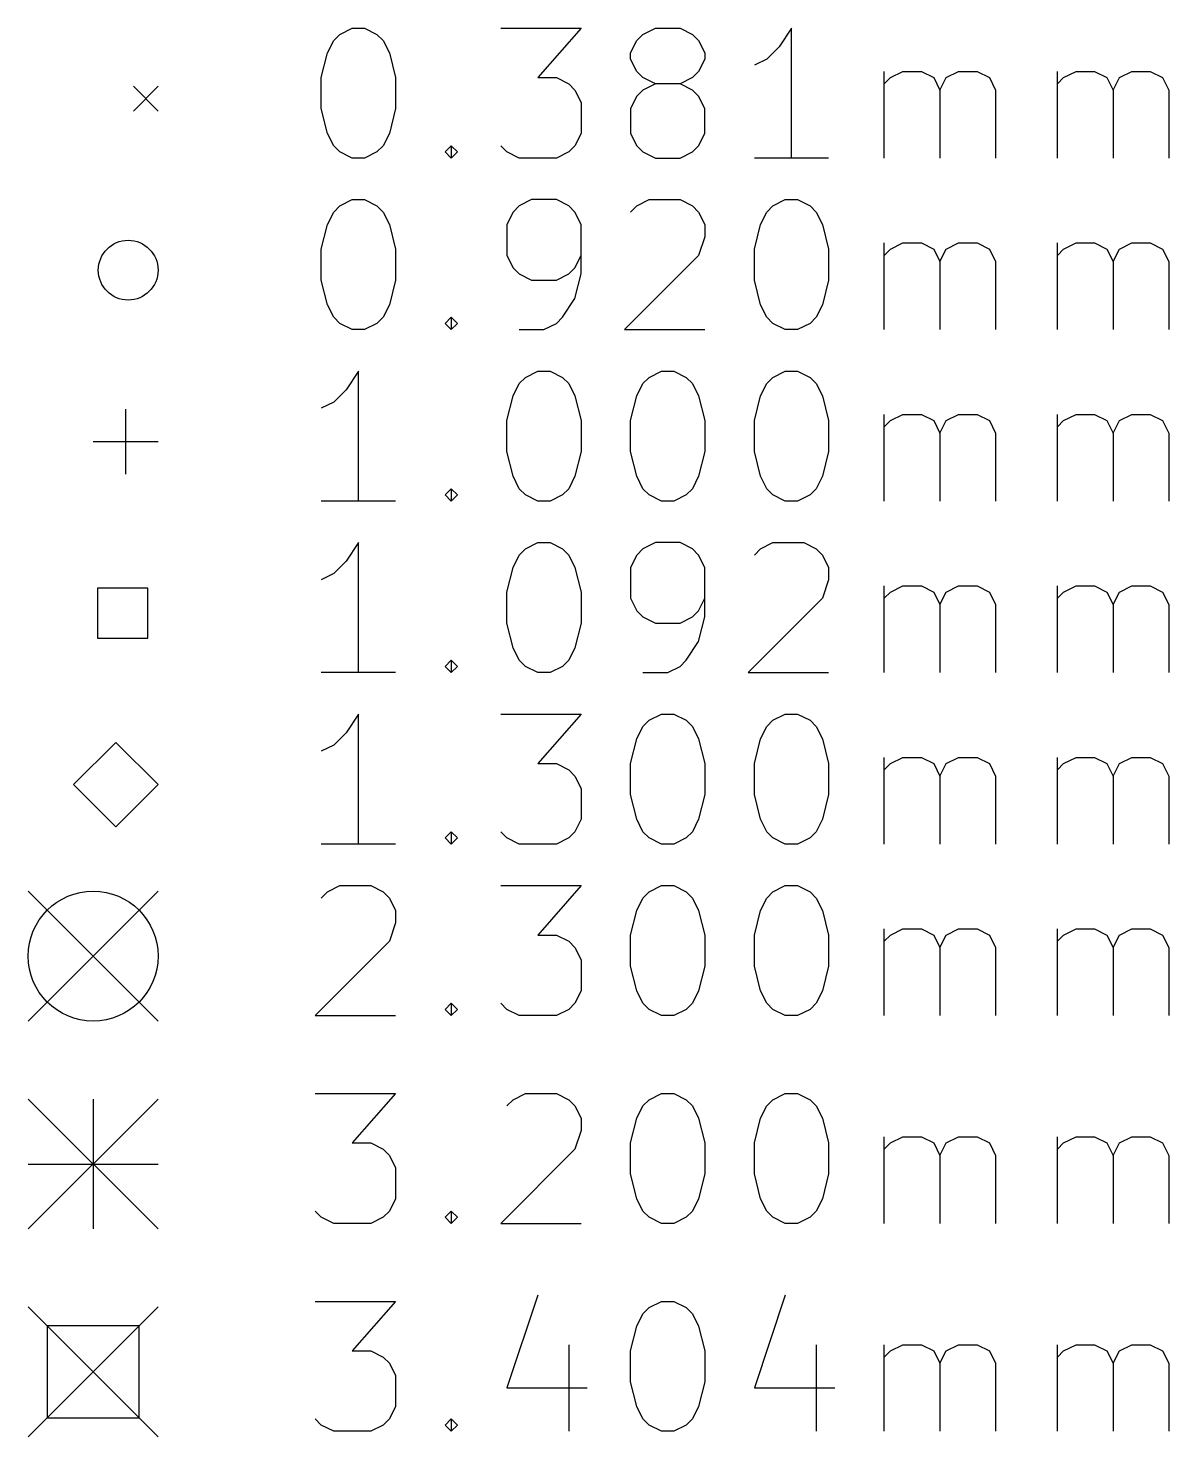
# Model space of a CAD drawing. Extents: x 4.97 to 7.73, y -6.37 to -2.78.
# Drawn here: x 4.969 to 5.661, y -6.345 to -5.491 of the extents above; entities that cross this region are included whole.
import ezdxf

# ---------------------------------------------------------------- set-up
doc = ezdxf.new("R2010")
doc.units = 0
doc.header["$MEASUREMENT"] = 0
doc.layers.add('BLACK', color=7, linetype='CONTINUOUS')

msp = doc.modelspace()

# ---------------------------------------------------------------- linework, layer by layer
at = {"layer": 'BLACK', "linetype": 'CONTINUOUS'}
for p, q in [((5.15445, -5.49871), (5.1582, -5.49496)), ((5.1582, -5.49496), (5.1657, -5.49121)), ((5.1657, -5.49121), (5.1732, -5.49121)), ((5.1732, -5.49121), (5.1807, -5.49496)), ((5.1807, -5.49496), (5.18445, -5.49871)), ((5.25569, -5.49121), (5.30443, -5.49121)), ((5.30443, -5.49121), (5.27818, -5.52121)), ((5.33818, -5.49871), (5.34193, -5.49496)), ((5.34193, -5.49496), (5.34942, -5.49121)), ((5.34942, -5.49121), (5.36442, -5.49121)), ((5.36442, -5.49121), (5.37192, -5.49496)), ((5.37192, -5.49496), (5.37567, -5.49871)), ((5.43191, -5.49121), (5.42442, -5.50246)), ((5.43191, -5.56995), (5.43191, -5.49121)), ((5.14695, -5.52121), (5.1507, -5.50621)), ((5.1507, -5.50621), (5.15445, -5.49871)), ((5.18445, -5.49871), (5.18819, -5.50621)), ((5.18819, -5.50621), (5.19194, -5.52121)), ((5.33443, -5.50621), (5.33818, -5.49871)), ((5.33443, -5.50996), (5.33443, -5.50621)), ((5.37567, -5.49871), (5.37942, -5.50621)), ((5.37942, -5.50621), (5.37942, -5.50996)), ((5.42442, -5.50246), (5.41692, -5.50996)), ((5.33818, -5.51746), (5.33443, -5.50996)), ((5.37942, -5.50996), (5.37567, -5.51746)), ((5.41692, -5.50996), (5.40942, -5.51371)), ((5.14695, -5.53996), (5.14695, -5.52121)), ((5.19194, -5.52121), (5.19194, -5.53996)), ((5.27818, -5.52121), (5.28943, -5.52121)), ((5.28943, -5.52121), (5.29693, -5.52496)), ((5.34193, -5.52121), (5.33818, -5.51746)), ((5.34942, -5.52496), (5.34193, -5.52121)), ((5.37192, -5.52121), (5.36442, -5.52496)), ((5.37567, -5.51746), (5.37192, -5.52121)), ((5.48816, -5.56995), (5.48816, -5.51746)), ((5.48816, -5.52496), (5.49191, -5.52121)), ((5.49191, -5.52121), (5.49941, -5.51746)), ((5.49941, -5.51746), (5.51065, -5.51746)), ((5.51065, -5.51746), (5.51815, -5.52121)), ((5.51815, -5.52121), (5.5219, -5.52871)), ((5.5219, -5.52871), (5.52565, -5.52121)), ((5.52565, -5.52121), (5.53315, -5.51746)), ((5.53315, -5.51746), (5.5444, -5.51746)), ((5.5444, -5.51746), (5.5519, -5.52121)), ((5.5519, -5.52121), (5.55565, -5.52871)), ((5.59314, -5.56995), (5.59314, -5.51746)), ((5.59314, -5.52496), (5.59689, -5.52121)), ((5.59689, -5.52121), (5.60439, -5.51746)), ((5.60439, -5.51746), (5.61564, -5.51746)), ((5.61564, -5.51746), (5.62314, -5.52121)), ((5.62314, -5.52121), (5.62689, -5.52871)), ((5.62689, -5.52871), (5.63064, -5.52121)), ((5.63064, -5.52121), (5.63814, -5.51746)), ((5.63814, -5.51746), (5.64939, -5.51746)), ((5.64939, -5.51746), (5.65689, -5.52121)), ((5.65689, -5.52121), (5.66064, -5.52871)), ((5.03303, -5.52644), (5.04803, -5.54144)), ((5.04803, -5.52644), (5.03303, -5.54144)), ((5.29693, -5.52496), (5.30068, -5.52871)), ((5.30068, -5.52871), (5.30443, -5.53621)), ((5.34193, -5.52871), (5.33818, -5.53246)), ((5.34942, -5.52496), (5.34193, -5.52871)), ((5.36442, -5.52496), (5.34942, -5.52496)), ((5.37192, -5.52871), (5.36442, -5.52496)), ((5.37567, -5.53246), (5.37192, -5.52871)), ((5.5219, -5.52871), (5.5219, -5.56995)), ((5.55565, -5.52871), (5.55565, -5.56995)), ((5.62689, -5.52871), (5.62689, -5.56995)), ((5.66064, -5.52871), (5.66064, -5.56995)), ((5.1507, -5.55496), (5.14695, -5.53996)), ((5.19194, -5.53996), (5.18819, -5.55496)), ((5.30443, -5.53621), (5.30443, -5.55496)), ((5.33818, -5.53246), (5.33443, -5.53996)), ((5.33443, -5.53996), (5.33443, -5.55496)), ((5.37942, -5.53996), (5.37567, -5.53246)), ((5.37942, -5.55496), (5.37942, -5.53996)), ((5.15445, -5.56246), (5.1507, -5.55496)), ((5.18819, -5.55496), (5.18445, -5.56246)), ((5.30443, -5.55496), (5.30068, -5.56246)), ((5.33443, -5.55496), (5.33818, -5.56246)), ((5.37567, -5.56246), (5.37942, -5.55496)), ((5.1582, -5.5662), (5.15445, -5.56246)), ((5.1657, -5.56995), (5.1582, -5.5662)), ((5.1807, -5.5662), (5.1732, -5.56995)), ((5.18445, -5.56246), (5.1807, -5.5662)), ((5.22194, -5.5662), (5.22569, -5.56246)), ((5.22569, -5.56995), (5.22194, -5.5662)), ((5.22569, -5.56246), (5.22944, -5.5662)), ((5.22569, -5.56246), (5.22569, -5.56995)), ((5.22944, -5.5662), (5.22569, -5.56995)), ((5.25944, -5.5662), (5.25569, -5.56246)), ((5.26693, -5.56995), (5.25944, -5.5662)), ((5.29693, -5.5662), (5.28943, -5.56995)), ((5.30068, -5.56246), (5.29693, -5.5662)), ((5.33818, -5.56246), (5.34193, -5.5662)), ((5.34193, -5.5662), (5.34942, -5.56995)), ((5.36442, -5.56995), (5.37192, -5.5662)), ((5.37192, -5.5662), (5.37567, -5.56246)), ((5.1732, -5.56995), (5.1657, -5.56995)), ((5.28943, -5.56995), (5.26693, -5.56995)), ((5.34942, -5.56995), (5.36442, -5.56995)), ((5.45441, -5.56995), (5.40942, -5.56995)), ((5.15445, -5.60265), (5.1582, -5.5989)), ((5.1582, -5.5989), (5.1657, -5.59515)), ((5.1657, -5.59515), (5.1732, -5.59515)), ((5.1732, -5.59515), (5.1807, -5.5989)), ((5.1807, -5.5989), (5.18445, -5.60265)), ((5.26693, -5.5989), (5.26319, -5.60265)), ((5.27443, -5.59515), (5.26693, -5.5989)), ((5.28943, -5.59515), (5.27443, -5.59515)), ((5.29693, -5.5989), (5.28943, -5.59515)), ((5.30068, -5.60265), (5.29693, -5.5989)), ((5.33443, -5.60265), (5.33818, -5.5989)), ((5.33818, -5.5989), (5.34568, -5.59515)), ((5.34568, -5.59515), (5.36442, -5.59515)), ((5.36442, -5.59515), (5.37192, -5.5989)), ((5.37192, -5.5989), (5.37567, -5.60265)), ((5.41692, -5.60265), (5.42067, -5.5989)), ((5.42067, -5.5989), (5.42816, -5.59515)), ((5.42816, -5.59515), (5.43566, -5.59515)), ((5.43566, -5.59515), (5.44316, -5.5989)), ((5.44316, -5.5989), (5.44691, -5.60265)), ((5.1507, -5.61015), (5.15445, -5.60265)), ((5.18445, -5.60265), (5.18819, -5.61015)), ((5.26319, -5.60265), (5.25944, -5.61015)), ((5.30443, -5.61015), (5.30068, -5.60265)), ((5.37567, -5.60265), (5.37942, -5.61015)), ((5.41317, -5.61015), (5.41692, -5.60265)), ((5.44691, -5.60265), (5.45066, -5.61015)), ((5.14695, -5.62515), (5.1507, -5.61015)), ((5.18819, -5.61015), (5.19194, -5.62515)), ((5.25944, -5.61015), (5.25944, -5.6289)), ((5.30443, -5.64015), (5.30443, -5.61015)), ((5.37942, -5.61765), (5.37567, -5.6289)), ((5.37942, -5.61015), (5.37942, -5.61765)), ((5.40942, -5.62515), (5.41317, -5.61015)), ((5.45066, -5.61015), (5.45441, -5.62515)), ((5.14695, -5.6439), (5.14695, -5.62515)), ((5.19194, -5.62515), (5.19194, -5.6439)), ((5.40942, -5.6439), (5.40942, -5.62515)), ((5.45441, -5.62515), (5.45441, -5.6439)), ((5.48816, -5.67389), (5.48816, -5.6214)), ((5.48816, -5.6289), (5.49191, -5.62515)), ((5.49191, -5.62515), (5.49941, -5.6214)), ((5.49941, -5.6214), (5.51065, -5.6214)), ((5.51065, -5.6214), (5.51815, -5.62515)), ((5.51815, -5.62515), (5.5219, -5.63265)), ((5.5219, -5.63265), (5.52565, -5.62515)), ((5.52565, -5.62515), (5.53315, -5.6214)), ((5.53315, -5.6214), (5.5444, -5.6214)), ((5.5444, -5.6214), (5.5519, -5.62515)), ((5.5519, -5.62515), (5.55565, -5.63265)), ((5.59314, -5.67389), (5.59314, -5.6214)), ((5.59314, -5.6289), (5.59689, -5.62515)), ((5.59689, -5.62515), (5.60439, -5.6214)), ((5.60439, -5.6214), (5.61564, -5.6214)), ((5.61564, -5.6214), (5.62314, -5.62515)), ((5.62314, -5.62515), (5.62689, -5.63265)), ((5.62689, -5.63265), (5.63064, -5.62515)), ((5.63064, -5.62515), (5.63814, -5.6214)), ((5.63814, -5.6214), (5.64939, -5.6214)), ((5.64939, -5.6214), (5.65689, -5.62515)), ((5.65689, -5.62515), (5.66064, -5.63265)), ((5.25944, -5.6289), (5.26319, -5.6364)), ((5.30068, -5.6364), (5.30443, -5.6289)), ((5.37567, -5.6289), (5.33068, -5.67389)), ((5.5219, -5.63265), (5.5219, -5.67389)), ((5.55565, -5.63265), (5.55565, -5.67389)), ((5.62689, -5.63265), (5.62689, -5.67389)), ((5.66064, -5.63265), (5.66064, -5.67389)), ((5.26319, -5.6364), (5.26693, -5.64015)), ((5.26693, -5.64015), (5.27443, -5.6439)), ((5.28943, -5.6439), (5.29693, -5.64015)), ((5.29693, -5.64015), (5.30068, -5.6364)), ((5.30068, -5.65514), (5.30443, -5.64015)), ((5.1507, -5.65889), (5.14695, -5.6439)), ((5.19194, -5.6439), (5.18819, -5.65889)), ((5.27443, -5.6439), (5.28943, -5.6439)), ((5.41317, -5.65889), (5.40942, -5.6439)), ((5.45441, -5.6439), (5.45066, -5.65889)), ((5.15445, -5.66639), (5.1507, -5.65889)), ((5.18819, -5.65889), (5.18445, -5.66639)), ((5.29318, -5.66639), (5.30068, -5.65514)), ((5.41692, -5.66639), (5.41317, -5.65889)), ((5.45066, -5.65889), (5.44691, -5.66639)), ((5.1582, -5.67014), (5.15445, -5.66639)), ((5.18445, -5.66639), (5.1807, -5.67014)), ((5.22194, -5.67014), (5.22569, -5.66639)), ((5.22569, -5.66639), (5.22944, -5.67014)), ((5.22569, -5.66639), (5.22569, -5.67389)), ((5.28943, -5.67014), (5.29318, -5.66639)), ((5.42067, -5.67014), (5.41692, -5.66639)), ((5.44691, -5.66639), (5.44316, -5.67014)), ((5.1657, -5.67389), (5.1582, -5.67014)), ((5.1732, -5.67389), (5.1657, -5.67389)), ((5.1807, -5.67014), (5.1732, -5.67389)), ((5.22569, -5.67389), (5.22194, -5.67014)), ((5.22944, -5.67014), (5.22569, -5.67389)), ((5.26693, -5.67389), (5.28193, -5.67389)), ((5.28193, -5.67389), (5.28943, -5.67014)), ((5.33068, -5.67389), (5.37942, -5.67389)), ((5.42816, -5.67389), (5.42067, -5.67014)), ((5.43566, -5.67389), (5.42816, -5.67389)), ((5.44316, -5.67014), (5.43566, -5.67389)), ((5.16945, -5.69909), (5.16195, -5.71034)), ((5.16945, -5.77783), (5.16945, -5.69909)), ((5.26693, -5.70659), (5.27068, -5.70284)), ((5.27068, -5.70284), (5.27818, -5.69909)), ((5.27818, -5.69909), (5.28568, -5.69909)), ((5.28568, -5.69909), (5.29318, -5.70284)), ((5.29318, -5.70284), (5.29693, -5.70659)), ((5.34193, -5.70659), (5.34568, -5.70284)), ((5.34568, -5.70284), (5.35317, -5.69909)), ((5.35317, -5.69909), (5.36067, -5.69909)), ((5.36067, -5.69909), (5.36817, -5.70284)), ((5.36817, -5.70284), (5.37192, -5.70659)), ((5.41692, -5.70659), (5.42067, -5.70284)), ((5.42067, -5.70284), (5.42816, -5.69909)), ((5.42816, -5.69909), (5.43566, -5.69909)), ((5.43566, -5.69909), (5.44316, -5.70284)), ((5.44316, -5.70284), (5.44691, -5.70659)), ((5.16195, -5.71034), (5.15445, -5.71784)), ((5.26319, -5.71409), (5.26693, -5.70659)), ((5.29693, -5.70659), (5.30068, -5.71409)), ((5.33818, -5.71409), (5.34193, -5.70659)), ((5.37192, -5.70659), (5.37567, -5.71409)), ((5.41317, -5.71409), (5.41692, -5.70659)), ((5.44691, -5.70659), (5.45066, -5.71409)), ((5.15445, -5.71784), (5.14695, -5.72159)), ((5.25944, -5.72908), (5.26319, -5.71409)), ((5.30068, -5.71409), (5.30443, -5.72908)), ((5.33443, -5.72908), (5.33818, -5.71409)), ((5.37567, -5.71409), (5.37942, -5.72908)), ((5.40942, -5.72908), (5.41317, -5.71409)), ((5.45066, -5.71409), (5.45441, -5.72908)), ((5.02835, -5.72213), (5.02835, -5.7615)), ((5.48816, -5.77783), (5.48816, -5.72533)), ((5.49191, -5.72908), (5.49941, -5.72533)), ((5.49941, -5.72533), (5.51065, -5.72533)), ((5.51065, -5.72533), (5.51815, -5.72908)), ((5.52565, -5.72908), (5.53315, -5.72533)), ((5.53315, -5.72533), (5.5444, -5.72533)), ((5.5444, -5.72533), (5.5519, -5.72908)), ((5.59314, -5.77783), (5.59314, -5.72533)), ((5.59689, -5.72908), (5.60439, -5.72533)), ((5.60439, -5.72533), (5.61564, -5.72533)), ((5.61564, -5.72533), (5.62314, -5.72908)), ((5.63064, -5.72908), (5.63814, -5.72533)), ((5.63814, -5.72533), (5.64939, -5.72533)), ((5.64939, -5.72533), (5.65689, -5.72908)), ((5.25944, -5.74783), (5.25944, -5.72908)), ((5.30443, -5.72908), (5.30443, -5.74783)), ((5.33443, -5.74783), (5.33443, -5.72908)), ((5.37942, -5.72908), (5.37942, -5.74783)), ((5.40942, -5.74783), (5.40942, -5.72908)), ((5.45441, -5.72908), (5.45441, -5.74783)), ((5.48816, -5.73283), (5.49191, -5.72908)), ((5.51815, -5.72908), (5.5219, -5.73658)), ((5.5219, -5.73658), (5.52565, -5.72908)), ((5.5219, -5.73658), (5.5219, -5.77783)), ((5.5519, -5.72908), (5.55565, -5.73658)), ((5.55565, -5.73658), (5.55565, -5.77783)), ((5.59314, -5.73283), (5.59689, -5.72908)), ((5.62314, -5.72908), (5.62689, -5.73658)), ((5.62689, -5.73658), (5.63064, -5.72908)), ((5.62689, -5.73658), (5.62689, -5.77783)), ((5.65689, -5.72908), (5.66064, -5.73658)), ((5.66064, -5.73658), (5.66064, -5.77783)), ((5.00866, -5.74181), (5.04803, -5.74181)), ((5.26319, -5.76283), (5.25944, -5.74783)), ((5.30443, -5.74783), (5.30068, -5.76283)), ((5.33818, -5.76283), (5.33443, -5.74783)), ((5.37942, -5.74783), (5.37567, -5.76283)), ((5.41317, -5.76283), (5.40942, -5.74783)), ((5.45441, -5.74783), (5.45066, -5.76283)), ((5.22194, -5.77408), (5.22569, -5.77033)), ((5.22569, -5.77033), (5.22944, -5.77408)), ((5.22569, -5.77033), (5.22569, -5.77783)), ((5.26693, -5.77033), (5.26319, -5.76283)), ((5.27068, -5.77408), (5.26693, -5.77033)), ((5.29693, -5.77033), (5.29318, -5.77408)), ((5.30068, -5.76283), (5.29693, -5.77033)), ((5.34193, -5.77033), (5.33818, -5.76283)), ((5.34568, -5.77408), (5.34193, -5.77033)), ((5.37192, -5.77033), (5.36817, -5.77408)), ((5.37567, -5.76283), (5.37192, -5.77033)), ((5.41692, -5.77033), (5.41317, -5.76283)), ((5.42067, -5.77408), (5.41692, -5.77033)), ((5.44691, -5.77033), (5.44316, -5.77408)), ((5.45066, -5.76283), (5.44691, -5.77033)), ((5.19194, -5.77783), (5.14695, -5.77783)), ((5.22569, -5.77783), (5.22194, -5.77408)), ((5.22944, -5.77408), (5.22569, -5.77783)), ((5.27818, -5.77783), (5.27068, -5.77408)), ((5.28568, -5.77783), (5.27818, -5.77783)), ((5.29318, -5.77408), (5.28568, -5.77783)), ((5.35317, -5.77783), (5.34568, -5.77408)), ((5.36067, -5.77783), (5.35317, -5.77783)), ((5.36817, -5.77408), (5.36067, -5.77783)), ((5.42816, -5.77783), (5.42067, -5.77408)), ((5.43566, -5.77783), (5.42816, -5.77783)), ((5.44316, -5.77408), (5.43566, -5.77783)), ((5.16945, -5.80303), (5.16195, -5.81427)), ((5.16945, -5.88177), (5.16945, -5.80303)), ((5.27068, -5.80677), (5.27818, -5.80303)), ((5.27818, -5.80303), (5.28568, -5.80303)), ((5.28568, -5.80303), (5.29318, -5.80677)), ((5.34942, -5.80303), (5.34193, -5.80677)), ((5.36442, -5.80303), (5.34942, -5.80303)), ((5.37192, -5.80677), (5.36442, -5.80303)), ((5.41317, -5.80677), (5.42067, -5.80303)), ((5.42067, -5.80303), (5.43941, -5.80303)), ((5.43941, -5.80303), (5.44691, -5.80677)), ((5.26319, -5.81802), (5.26693, -5.81052)), ((5.26693, -5.81052), (5.27068, -5.80677)), ((5.29318, -5.80677), (5.29693, -5.81052)), ((5.29693, -5.81052), (5.30068, -5.81802)), ((5.33818, -5.81052), (5.33443, -5.81802)), ((5.34193, -5.80677), (5.33818, -5.81052)), ((5.37567, -5.81052), (5.37192, -5.80677)), ((5.37942, -5.81802), (5.37567, -5.81052)), ((5.40942, -5.81052), (5.41317, -5.80677)), ((5.44691, -5.80677), (5.45066, -5.81052)), ((5.45066, -5.81052), (5.45441, -5.81802)), ((5.15445, -5.82177), (5.14695, -5.82552)), ((5.16195, -5.81427), (5.15445, -5.82177)), ((5.25944, -5.83302), (5.26319, -5.81802)), ((5.30068, -5.81802), (5.30443, -5.83302)), ((5.33443, -5.81802), (5.33443, -5.83677)), ((5.37942, -5.84802), (5.37942, -5.81802)), ((5.45441, -5.81802), (5.45441, -5.82552)), ((5.04173, -5.83055), (5.01133, -5.83055)), ((5.01133, -5.83055), (5.01133, -5.86095)), ((5.04173, -5.86095), (5.04173, -5.83055)), ((5.45441, -5.82552), (5.45066, -5.83677)), ((5.48816, -5.88177), (5.48816, -5.82927)), ((5.49191, -5.83302), (5.49941, -5.82927)), ((5.49941, -5.82927), (5.51065, -5.82927)), ((5.51065, -5.82927), (5.51815, -5.83302)), ((5.52565, -5.83302), (5.53315, -5.82927)), ((5.53315, -5.82927), (5.5444, -5.82927)), ((5.5444, -5.82927), (5.5519, -5.83302)), ((5.59314, -5.88177), (5.59314, -5.82927)), ((5.59689, -5.83302), (5.60439, -5.82927)), ((5.60439, -5.82927), (5.61564, -5.82927)), ((5.61564, -5.82927), (5.62314, -5.83302)), ((5.63064, -5.83302), (5.63814, -5.82927)), ((5.63814, -5.82927), (5.64939, -5.82927)), ((5.64939, -5.82927), (5.65689, -5.83302)), ((5.25944, -5.85177), (5.25944, -5.83302)), ((5.30443, -5.83302), (5.30443, -5.85177)), ((5.33443, -5.83677), (5.33818, -5.84427)), ((5.37567, -5.84427), (5.37942, -5.83677)), ((5.45066, -5.83677), (5.40567, -5.88177)), ((5.48816, -5.83677), (5.49191, -5.83302)), ((5.51815, -5.83302), (5.5219, -5.84052)), ((5.5219, -5.84052), (5.52565, -5.83302)), ((5.5519, -5.83302), (5.55565, -5.84052)), ((5.59314, -5.83677), (5.59689, -5.83302)), ((5.62314, -5.83302), (5.62689, -5.84052)), ((5.62689, -5.84052), (5.63064, -5.83302)), ((5.65689, -5.83302), (5.66064, -5.84052)), ((5.33818, -5.84427), (5.34193, -5.84802)), ((5.34193, -5.84802), (5.34942, -5.85177)), ((5.36442, -5.85177), (5.37192, -5.84802)), ((5.37192, -5.84802), (5.37567, -5.84427)), ((5.37567, -5.86302), (5.37942, -5.84802)), ((5.5219, -5.84052), (5.5219, -5.88177)), ((5.55565, -5.84052), (5.55565, -5.88177)), ((5.62689, -5.84052), (5.62689, -5.88177)), ((5.66064, -5.84052), (5.66064, -5.88177)), ((5.26319, -5.86677), (5.25944, -5.85177)), ((5.30443, -5.85177), (5.30068, -5.86677)), ((5.34942, -5.85177), (5.36442, -5.85177)), ((5.01133, -5.86095), (5.04173, -5.86095)), ((5.36817, -5.87427), (5.37567, -5.86302)), ((5.26693, -5.87427), (5.26319, -5.86677)), ((5.30068, -5.86677), (5.29693, -5.87427)), ((5.19194, -5.88177), (5.14695, -5.88177)), ((5.22194, -5.87802), (5.22569, -5.87427)), ((5.22569, -5.88177), (5.22194, -5.87802)), ((5.22569, -5.87427), (5.22944, -5.87802)), ((5.22569, -5.87427), (5.22569, -5.88177)), ((5.22944, -5.87802), (5.22569, -5.88177)), ((5.27068, -5.87802), (5.26693, -5.87427)), ((5.27818, -5.88177), (5.27068, -5.87802)), ((5.28568, -5.88177), (5.27818, -5.88177)), ((5.29318, -5.87802), (5.28568, -5.88177)), ((5.29693, -5.87427), (5.29318, -5.87802)), ((5.34193, -5.88177), (5.35692, -5.88177)), ((5.35692, -5.88177), (5.36442, -5.87802)), ((5.36442, -5.87802), (5.36817, -5.87427)), ((5.40567, -5.88177), (5.45441, -5.88177)), ((5.16945, -5.90696), (5.16195, -5.91821)), ((5.16945, -5.9857), (5.16945, -5.90696)), ((5.25569, -5.90696), (5.30443, -5.90696)), ((5.30443, -5.90696), (5.27818, -5.93696)), ((5.34568, -5.91071), (5.35317, -5.90696)), ((5.35317, -5.90696), (5.36067, -5.90696)), ((5.36067, -5.90696), (5.36817, -5.91071)), ((5.42067, -5.91071), (5.42816, -5.90696)), ((5.42816, -5.90696), (5.43566, -5.90696)), ((5.43566, -5.90696), (5.44316, -5.91071)), ((5.33818, -5.92196), (5.34193, -5.91446)), ((5.34193, -5.91446), (5.34568, -5.91071)), ((5.36817, -5.91071), (5.37192, -5.91446)), ((5.37192, -5.91446), (5.37567, -5.92196)), ((5.41317, -5.92196), (5.41692, -5.91446)), ((5.41692, -5.91446), (5.42067, -5.91071)), ((5.44316, -5.91071), (5.44691, -5.91446)), ((5.44691, -5.91446), (5.45066, -5.92196)), ((5.02244, -5.92409), (4.99685, -5.94969)), ((5.04803, -5.94969), (5.02244, -5.92409)), ((5.16195, -5.91821), (5.15445, -5.92571)), ((5.33443, -5.93696), (5.33818, -5.92196)), ((5.37567, -5.92196), (5.37942, -5.93696)), ((5.40942, -5.93696), (5.41317, -5.92196)), ((5.45066, -5.92196), (5.45441, -5.93696)), ((5.15445, -5.92571), (5.14695, -5.92946)), ((5.48816, -5.9857), (5.48816, -5.93321)), ((5.49191, -5.93696), (5.49941, -5.93321)), ((5.49941, -5.93321), (5.51065, -5.93321)), ((5.51065, -5.93321), (5.51815, -5.93696)), ((5.52565, -5.93696), (5.53315, -5.93321)), ((5.53315, -5.93321), (5.5444, -5.93321)), ((5.5444, -5.93321), (5.5519, -5.93696)), ((5.59314, -5.9857), (5.59314, -5.93321)), ((5.59689, -5.93696), (5.60439, -5.93321)), ((5.60439, -5.93321), (5.61564, -5.93321)), ((5.61564, -5.93321), (5.62314, -5.93696)), ((5.63064, -5.93696), (5.63814, -5.93321)), ((5.63814, -5.93321), (5.64939, -5.93321)), ((5.64939, -5.93321), (5.65689, -5.93696)), ((5.27818, -5.93696), (5.28943, -5.93696)), ((5.28943, -5.93696), (5.29693, -5.94071)), ((5.29693, -5.94071), (5.30068, -5.94446)), ((5.33443, -5.95571), (5.33443, -5.93696)), ((5.37942, -5.93696), (5.37942, -5.95571)), ((5.40942, -5.95571), (5.40942, -5.93696)), ((5.45441, -5.93696), (5.45441, -5.95571)), ((5.48816, -5.94071), (5.49191, -5.93696)), ((5.51815, -5.93696), (5.5219, -5.94446)), ((5.5219, -5.94446), (5.52565, -5.93696)), ((5.5519, -5.93696), (5.55565, -5.94446)), ((5.59314, -5.94071), (5.59689, -5.93696)), ((5.62314, -5.93696), (5.62689, -5.94446)), ((5.62689, -5.94446), (5.63064, -5.93696)), ((5.65689, -5.93696), (5.66064, -5.94446)), ((4.99685, -5.94969), (5.02244, -5.97528)), ((5.02244, -5.97528), (5.04803, -5.94969)), ((5.30068, -5.94446), (5.30443, -5.95196)), ((5.5219, -5.94446), (5.5219, -5.9857)), ((5.55565, -5.94446), (5.55565, -5.9857)), ((5.62689, -5.94446), (5.62689, -5.9857)), ((5.66064, -5.94446), (5.66064, -5.9857)), ((5.30443, -5.95196), (5.30443, -5.9707)), ((5.33818, -5.9707), (5.33443, -5.95571)), ((5.37942, -5.95571), (5.37567, -5.9707)), ((5.41317, -5.9707), (5.40942, -5.95571)), ((5.45441, -5.95571), (5.45066, -5.9707)), ((5.30443, -5.9707), (5.30068, -5.9782)), ((5.34193, -5.9782), (5.33818, -5.9707)), ((5.37567, -5.9707), (5.37192, -5.9782)), ((5.41692, -5.9782), (5.41317, -5.9707)), ((5.45066, -5.9707), (5.44691, -5.9782)), ((5.22194, -5.98195), (5.22569, -5.9782)), ((5.22569, -5.9857), (5.22194, -5.98195)), ((5.22569, -5.9782), (5.22944, -5.98195)), ((5.22569, -5.9782), (5.22569, -5.9857)), ((5.22944, -5.98195), (5.22569, -5.9857)), ((5.25944, -5.98195), (5.25569, -5.9782)), ((5.26693, -5.9857), (5.25944, -5.98195)), ((5.29693, -5.98195), (5.28943, -5.9857)), ((5.30068, -5.9782), (5.29693, -5.98195)), ((5.34568, -5.98195), (5.34193, -5.9782)), ((5.35317, -5.9857), (5.34568, -5.98195)), ((5.36817, -5.98195), (5.36067, -5.9857)), ((5.37192, -5.9782), (5.36817, -5.98195)), ((5.42067, -5.98195), (5.41692, -5.9782)), ((5.42816, -5.9857), (5.42067, -5.98195)), ((5.44316, -5.98195), (5.43566, -5.9857)), ((5.44691, -5.9782), (5.44316, -5.98195)), ((5.19194, -5.9857), (5.14695, -5.9857)), ((5.28943, -5.9857), (5.26693, -5.9857)), ((5.36067, -5.9857), (5.35317, -5.9857)), ((5.43566, -5.9857), (5.42816, -5.9857)), ((4.96929, -6.01425), (5.04803, -6.09299)), ((5.04803, -6.01425), (4.96929, -6.09299)), ((5.14695, -6.0184), (5.1507, -6.01465)), ((5.1507, -6.01465), (5.1582, -6.0109)), ((5.1582, -6.0109), (5.17695, -6.0109)), ((5.17695, -6.0109), (5.18445, -6.01465)), ((5.18445, -6.01465), (5.18819, -6.0184)), ((5.18819, -6.0184), (5.19194, -6.0259)), ((5.25569, -6.0109), (5.30443, -6.0109)), ((5.30443, -6.0109), (5.27818, -6.0409)), ((5.33818, -6.0259), (5.34193, -6.0184)), ((5.34193, -6.0184), (5.34568, -6.01465)), ((5.34568, -6.01465), (5.35317, -6.0109)), ((5.35317, -6.0109), (5.36067, -6.0109)), ((5.36067, -6.0109), (5.36817, -6.01465)), ((5.36817, -6.01465), (5.37192, -6.0184)), ((5.37192, -6.0184), (5.37567, -6.0259)), ((5.41317, -6.0259), (5.41692, -6.0184)), ((5.41692, -6.0184), (5.42067, -6.01465)), ((5.42067, -6.01465), (5.42816, -6.0109)), ((5.42816, -6.0109), (5.43566, -6.0109)), ((5.43566, -6.0109), (5.44316, -6.01465)), ((5.44316, -6.01465), (5.44691, -6.0184)), ((5.44691, -6.0184), (5.45066, -6.0259)), ((5.19194, -6.0259), (5.19194, -6.0334)), ((5.33443, -6.0409), (5.33818, -6.0259)), ((5.37567, -6.0259), (5.37942, -6.0409)), ((5.40942, -6.0409), (5.41317, -6.0259)), ((5.45066, -6.0259), (5.45441, -6.0409)), ((5.19194, -6.0334), (5.18819, -6.04464)), ((5.27818, -6.0409), (5.28943, -6.0409)), ((5.28943, -6.0409), (5.29693, -6.04464)), ((5.33443, -6.05964), (5.33443, -6.0409)), ((5.37942, -6.0409), (5.37942, -6.05964)), ((5.40942, -6.05964), (5.40942, -6.0409)), ((5.45441, -6.0409), (5.45441, -6.05964)), ((5.48816, -6.08964), (5.48816, -6.03715)), ((5.48816, -6.04464), (5.49191, -6.0409)), ((5.49191, -6.0409), (5.49941, -6.03715)), ((5.49941, -6.03715), (5.51065, -6.03715)), ((5.51065, -6.03715), (5.51815, -6.0409)), ((5.51815, -6.0409), (5.5219, -6.04839)), ((5.5219, -6.04839), (5.52565, -6.0409)), ((5.52565, -6.0409), (5.53315, -6.03715)), ((5.53315, -6.03715), (5.5444, -6.03715)), ((5.5444, -6.03715), (5.5519, -6.0409)), ((5.5519, -6.0409), (5.55565, -6.04839)), ((5.59314, -6.08964), (5.59314, -6.03715)), ((5.59314, -6.04464), (5.59689, -6.0409)), ((5.59689, -6.0409), (5.60439, -6.03715)), ((5.60439, -6.03715), (5.61564, -6.03715)), ((5.61564, -6.03715), (5.62314, -6.0409)), ((5.62314, -6.0409), (5.62689, -6.04839)), ((5.62689, -6.04839), (5.63064, -6.0409)), ((5.63064, -6.0409), (5.63814, -6.03715)), ((5.63814, -6.03715), (5.64939, -6.03715)), ((5.64939, -6.03715), (5.65689, -6.0409)), ((5.65689, -6.0409), (5.66064, -6.04839)), ((5.18819, -6.04464), (5.1432, -6.08964)), ((5.29693, -6.04464), (5.30068, -6.04839)), ((5.30068, -6.04839), (5.30443, -6.05589)), ((5.5219, -6.04839), (5.5219, -6.08964)), ((5.55565, -6.04839), (5.55565, -6.08964)), ((5.62689, -6.04839), (5.62689, -6.08964)), ((5.66064, -6.04839), (5.66064, -6.08964)), ((5.30443, -6.05589), (5.30443, -6.07464)), ((5.33818, -6.07464), (5.33443, -6.05964)), ((5.37942, -6.05964), (5.37567, -6.07464)), ((5.41317, -6.07464), (5.40942, -6.05964)), ((5.45441, -6.05964), (5.45066, -6.07464)), ((5.30443, -6.07464), (5.30068, -6.08214)), ((5.34193, -6.08214), (5.33818, -6.07464)), ((5.37567, -6.07464), (5.37192, -6.08214)), ((5.41692, -6.08214), (5.41317, -6.07464)), ((5.45066, -6.07464), (5.44691, -6.08214)), ((5.22194, -6.08589), (5.22569, -6.08214)), ((5.22569, -6.08964), (5.22194, -6.08589)), ((5.22569, -6.08214), (5.22944, -6.08589)), ((5.22569, -6.08214), (5.22569, -6.08964)), ((5.22944, -6.08589), (5.22569, -6.08964)), ((5.25944, -6.08589), (5.25569, -6.08214)), ((5.26693, -6.08964), (5.25944, -6.08589)), ((5.29693, -6.08589), (5.28943, -6.08964)), ((5.30068, -6.08214), (5.29693, -6.08589)), ((5.34568, -6.08589), (5.34193, -6.08214)), ((5.35317, -6.08964), (5.34568, -6.08589)), ((5.36817, -6.08589), (5.36067, -6.08964)), ((5.37192, -6.08214), (5.36817, -6.08589)), ((5.42067, -6.08589), (5.41692, -6.08214)), ((5.42816, -6.08964), (5.42067, -6.08589)), ((5.44316, -6.08589), (5.43566, -6.08964)), ((5.44691, -6.08214), (5.44316, -6.08589)), ((5.1432, -6.08964), (5.19194, -6.08964)), ((5.28943, -6.08964), (5.26693, -6.08964)), ((5.36067, -6.08964), (5.35317, -6.08964)), ((5.43566, -6.08964), (5.42816, -6.08964)), ((5.1432, -6.13688), (5.19194, -6.13688)), ((5.19194, -6.13688), (5.1657, -6.16688)), ((5.26319, -6.14063), (5.27068, -6.13688)), ((5.27068, -6.13688), (5.28943, -6.13688)), ((5.28943, -6.13688), (5.29693, -6.14063)), ((5.34568, -6.14063), (5.35317, -6.13688)), ((5.35317, -6.13688), (5.36067, -6.13688)), ((5.36067, -6.13688), (5.36817, -6.14063)), ((5.42067, -6.14063), (5.42816, -6.13688)), ((5.42816, -6.13688), (5.43566, -6.13688)), ((5.43566, -6.13688), (5.44316, -6.14063)), ((4.96929, -6.14024), (5.04803, -6.21898)), ((5.04803, -6.14024), (4.96929, -6.21898)), ((5.00866, -6.14024), (5.00866, -6.21898)), ((5.25944, -6.14438), (5.26319, -6.14063)), ((5.29693, -6.14063), (5.30068, -6.14438)), ((5.30068, -6.14438), (5.30443, -6.15188)), ((5.33818, -6.15188), (5.34193, -6.14438)), ((5.34193, -6.14438), (5.34568, -6.14063)), ((5.36817, -6.14063), (5.37192, -6.14438)), ((5.37192, -6.14438), (5.37567, -6.15188)), ((5.41317, -6.15188), (5.41692, -6.14438)), ((5.41692, -6.14438), (5.42067, -6.14063)), ((5.44316, -6.14063), (5.44691, -6.14438)), ((5.44691, -6.14438), (5.45066, -6.15188)), ((5.30443, -6.15188), (5.30443, -6.15938)), ((5.33443, -6.16688), (5.33818, -6.15188)), ((5.37567, -6.15188), (5.37942, -6.16688)), ((5.40942, -6.16688), (5.41317, -6.15188)), ((5.45066, -6.15188), (5.45441, -6.16688)), ((5.30443, -6.15938), (5.30068, -6.17063)), ((5.48816, -6.21562), (5.48816, -6.16313)), ((5.49191, -6.16688), (5.49941, -6.16313)), ((5.49941, -6.16313), (5.51065, -6.16313)), ((5.51065, -6.16313), (5.51815, -6.16688)), ((5.52565, -6.16688), (5.53315, -6.16313)), ((5.53315, -6.16313), (5.5444, -6.16313)), ((5.5444, -6.16313), (5.5519, -6.16688)), ((5.59314, -6.21562), (5.59314, -6.16313)), ((5.59689, -6.16688), (5.60439, -6.16313)), ((5.60439, -6.16313), (5.61564, -6.16313)), ((5.61564, -6.16313), (5.62314, -6.16688)), ((5.63064, -6.16688), (5.63814, -6.16313)), ((5.63814, -6.16313), (5.64939, -6.16313)), ((5.64939, -6.16313), (5.65689, -6.16688)), ((5.1657, -6.16688), (5.17695, -6.16688)), ((5.17695, -6.16688), (5.18445, -6.17063)), ((5.18445, -6.17063), (5.18819, -6.17438)), ((5.30068, -6.17063), (5.25569, -6.21562)), ((5.33443, -6.18563), (5.33443, -6.16688)), ((5.37942, -6.16688), (5.37942, -6.18563)), ((5.40942, -6.18563), (5.40942, -6.16688)), ((5.45441, -6.16688), (5.45441, -6.18563)), ((5.48816, -6.17063), (5.49191, -6.16688)), ((5.51815, -6.16688), (5.5219, -6.17438)), ((5.5219, -6.17438), (5.52565, -6.16688)), ((5.5519, -6.16688), (5.55565, -6.17438)), ((5.59314, -6.17063), (5.59689, -6.16688)), ((5.62314, -6.16688), (5.62689, -6.17438)), ((5.62689, -6.17438), (5.63064, -6.16688)), ((5.65689, -6.16688), (5.66064, -6.17438)), ((4.96929, -6.17961), (5.04803, -6.17961)), ((5.18819, -6.17438), (5.19194, -6.18188)), ((5.5219, -6.17438), (5.5219, -6.21562)), ((5.55565, -6.17438), (5.55565, -6.21562)), ((5.62689, -6.17438), (5.62689, -6.21562)), ((5.66064, -6.17438), (5.66064, -6.21562)), ((5.19194, -6.18188), (5.19194, -6.20063)), ((5.33818, -6.20063), (5.33443, -6.18563)), ((5.37942, -6.18563), (5.37567, -6.20063)), ((5.41317, -6.20063), (5.40942, -6.18563)), ((5.45441, -6.18563), (5.45066, -6.20063)), ((5.19194, -6.20063), (5.18819, -6.20812)), ((5.34193, -6.20812), (5.33818, -6.20063)), ((5.37567, -6.20063), (5.37192, -6.20812)), ((5.41692, -6.20812), (5.41317, -6.20063)), ((5.45066, -6.20063), (5.44691, -6.20812)), ((5.14695, -6.21187), (5.1432, -6.20812)), ((5.15445, -6.21562), (5.14695, -6.21187)), ((5.18445, -6.21187), (5.17695, -6.21562)), ((5.18819, -6.20812), (5.18445, -6.21187)), ((5.22194, -6.21187), (5.22569, -6.20812)), ((5.22569, -6.21562), (5.22194, -6.21187)), ((5.22569, -6.20812), (5.22944, -6.21187)), ((5.22569, -6.20812), (5.22569, -6.21562)), ((5.22944, -6.21187), (5.22569, -6.21562)), ((5.34568, -6.21187), (5.34193, -6.20812)), ((5.35317, -6.21562), (5.34568, -6.21187)), ((5.36817, -6.21187), (5.36067, -6.21562)), ((5.37192, -6.20812), (5.36817, -6.21187)), ((5.42067, -6.21187), (5.41692, -6.20812)), ((5.42816, -6.21562), (5.42067, -6.21187)), ((5.44316, -6.21187), (5.43566, -6.21562)), ((5.44691, -6.20812), (5.44316, -6.21187)), ((5.17695, -6.21562), (5.15445, -6.21562)), ((5.25569, -6.21562), (5.30443, -6.21562)), ((5.36067, -6.21562), (5.35317, -6.21562)), ((5.43566, -6.21562), (5.42816, -6.21562)), ((4.96929, -6.26622), (5.04803, -6.34496)), ((5.04803, -6.26622), (4.96929, -6.34496)), ((5.1432, -6.26287), (5.19194, -6.26287)), ((5.19194, -6.26287), (5.1657, -6.29286)), ((5.27818, -6.25912), (5.25944, -6.31536)), ((5.34568, -6.26662), (5.35317, -6.26287)), ((5.35317, -6.26287), (5.36067, -6.26287)), ((5.36067, -6.26287), (5.36817, -6.26662)), ((5.42816, -6.25912), (5.40942, -6.31536)), ((5.33818, -6.27787), (5.34193, -6.27037)), ((5.34193, -6.27037), (5.34568, -6.26662)), ((5.36817, -6.26662), (5.37192, -6.27037)), ((5.37192, -6.27037), (5.37567, -6.27787)), ((5.0365, -6.27775), (4.98082, -6.27775)), ((4.98082, -6.27775), (4.98082, -6.33343)), ((5.0365, -6.33343), (5.0365, -6.27775)), ((5.33443, -6.29286), (5.33818, -6.27787)), ((5.37567, -6.27787), (5.37942, -6.29286)), ((5.29693, -6.28911), (5.29693, -6.34161)), ((5.44691, -6.28911), (5.44691, -6.34161)), ((5.48816, -6.34161), (5.48816, -6.28911)), ((5.49191, -6.29286), (5.49941, -6.28911)), ((5.49941, -6.28911), (5.51065, -6.28911)), ((5.51065, -6.28911), (5.51815, -6.29286)), ((5.52565, -6.29286), (5.53315, -6.28911)), ((5.53315, -6.28911), (5.5444, -6.28911)), ((5.5444, -6.28911), (5.5519, -6.29286)), ((5.59314, -6.34161), (5.59314, -6.28911)), ((5.59689, -6.29286), (5.60439, -6.28911)), ((5.60439, -6.28911), (5.61564, -6.28911)), ((5.61564, -6.28911), (5.62314, -6.29286)), ((5.63064, -6.29286), (5.63814, -6.28911)), ((5.63814, -6.28911), (5.64939, -6.28911)), ((5.64939, -6.28911), (5.65689, -6.29286)), ((5.1657, -6.29286), (5.17695, -6.29286)), ((5.17695, -6.29286), (5.18445, -6.29661)), ((5.18445, -6.29661), (5.18819, -6.30036)), ((5.18819, -6.30036), (5.19194, -6.30786)), ((5.33443, -6.31161), (5.33443, -6.29286)), ((5.37942, -6.29286), (5.37942, -6.31161)), ((5.48816, -6.29661), (5.49191, -6.29286)), ((5.51815, -6.29286), (5.5219, -6.30036)), ((5.5219, -6.30036), (5.52565, -6.29286)), ((5.5219, -6.30036), (5.5219, -6.34161)), ((5.5519, -6.29286), (5.55565, -6.30036)), ((5.55565, -6.30036), (5.55565, -6.34161)), ((5.59314, -6.29661), (5.59689, -6.29286)), ((5.62314, -6.29286), (5.62689, -6.30036)), ((5.62689, -6.30036), (5.63064, -6.29286)), ((5.62689, -6.30036), (5.62689, -6.34161)), ((5.65689, -6.29286), (5.66064, -6.30036)), ((5.66064, -6.30036), (5.66064, -6.34161)), ((5.19194, -6.30786), (5.19194, -6.32661)), ((5.25944, -6.31536), (5.30818, -6.31536)), ((5.33818, -6.32661), (5.33443, -6.31161)), ((5.37942, -6.31161), (5.37567, -6.32661)), ((5.40942, -6.31536), (5.45816, -6.31536)), ((4.98082, -6.33343), (5.0365, -6.33343)), ((5.14695, -6.33786), (5.1432, -6.33411)), ((5.18819, -6.33411), (5.18445, -6.33786)), ((5.19194, -6.32661), (5.18819, -6.33411)), ((5.22194, -6.33786), (5.22569, -6.33411)), ((5.22569, -6.33411), (5.22944, -6.33786)), ((5.22569, -6.33411), (5.22569, -6.34161)), ((5.34193, -6.33411), (5.33818, -6.32661)), ((5.34568, -6.33786), (5.34193, -6.33411)), ((5.37192, -6.33411), (5.36817, -6.33786)), ((5.37567, -6.32661), (5.37192, -6.33411)), ((5.15445, -6.34161), (5.14695, -6.33786)), ((5.17695, -6.34161), (5.15445, -6.34161)), ((5.18445, -6.33786), (5.17695, -6.34161)), ((5.22569, -6.34161), (5.22194, -6.33786)), ((5.22944, -6.33786), (5.22569, -6.34161)), ((5.35317, -6.34161), (5.34568, -6.33786)), ((5.36067, -6.34161), (5.35317, -6.34161)), ((5.36817, -6.33786), (5.36067, -6.34161))]:
    msp.add_line(p, q, dxfattribs=at)
at = {"layer": 'BLACK'}
for centre, radius in [((5.02992, -5.63787), 0.01811), ((5.00866, -6.05362), 0.03937)]:
    msp.add_circle(centre, radius, dxfattribs=at)

doc.saveas('drawing.dxf')
